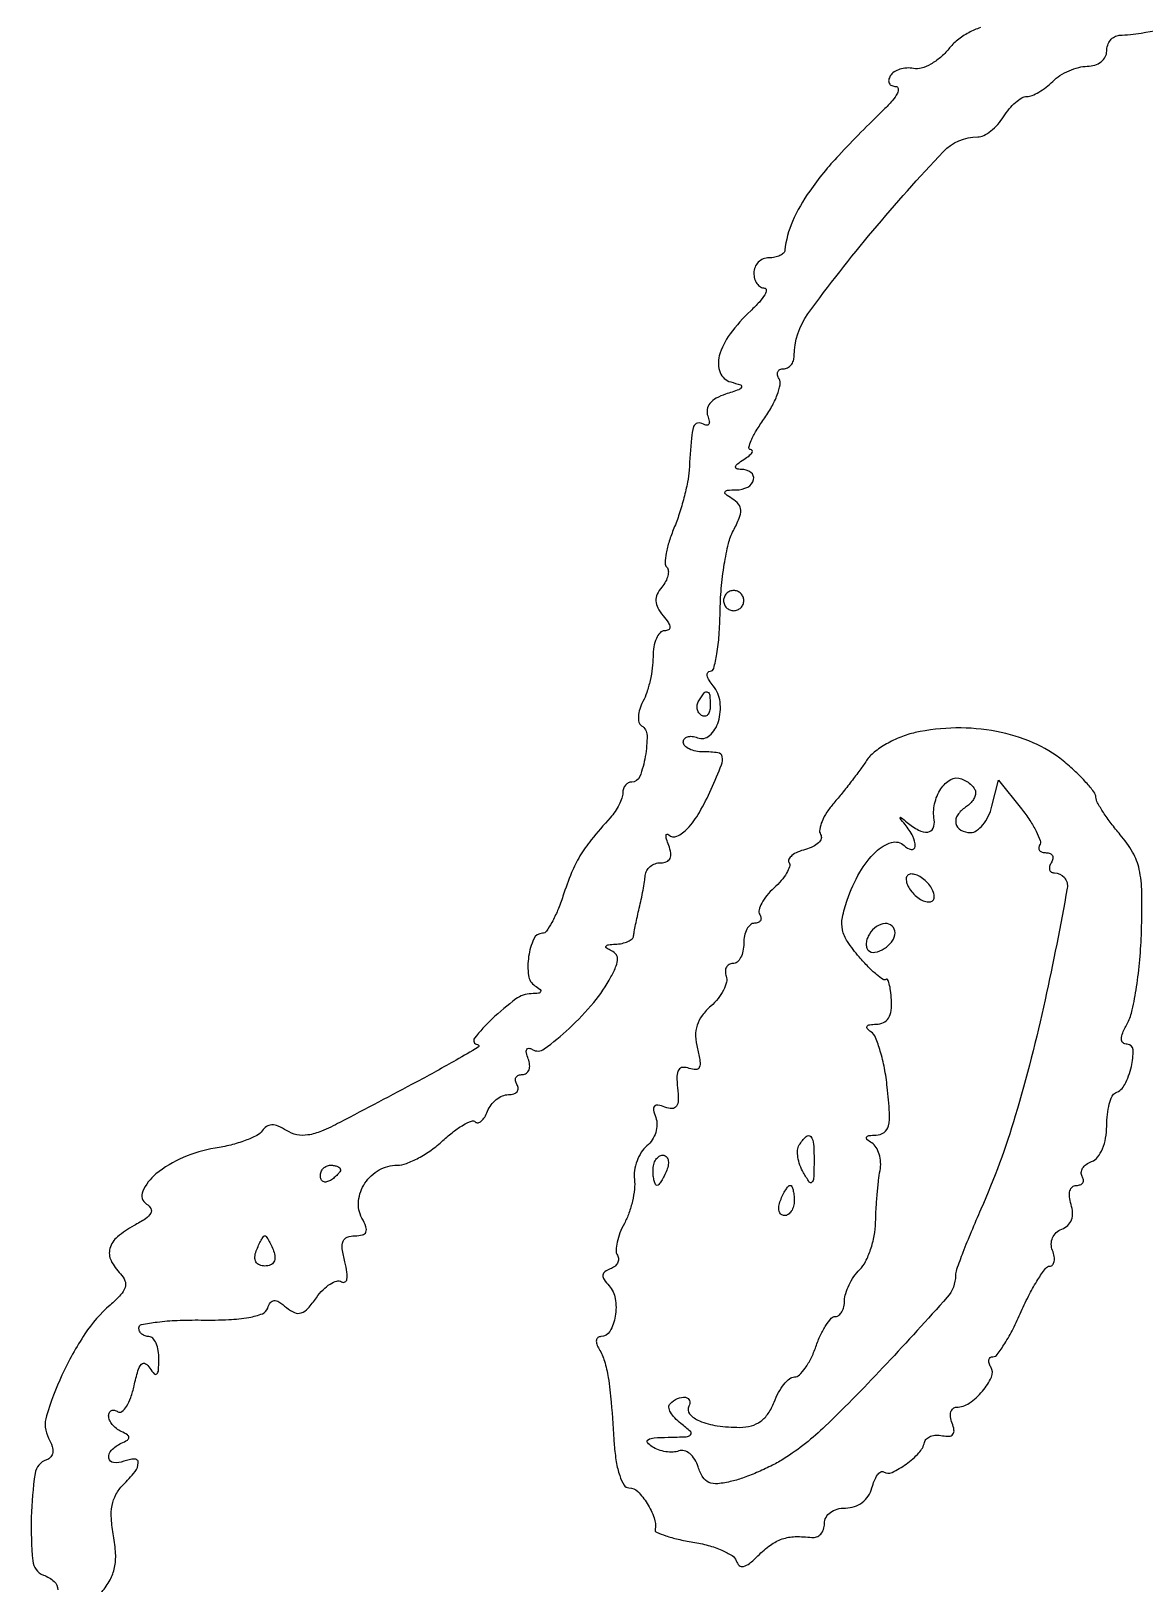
# Model space of a CAD drawing. Extents: x 254 to 922, y 86 to 1093.
# Drawn here: x 390.3 to 500.8, y 473.5 to 627.5 of the extents above; entities that cross this region are included whole.
import ezdxf

# ---------------------------------------------------------------- set-up
doc = ezdxf.new("R2010")
doc.units = 0

msp = doc.modelspace()

# ---------------------------------------------------------------- linework, layer by layer
for points in [[(484.479412, 627.834214, 0.045525), (483.308235, 627.330592, 0.044125), (482.195561, 626.59316, 0.055734), (481.32258, 625.721163, -0.04734), (480.50258, 624.874191, -0.049368), (479.548709, 624.209907, -0.054545), (478.609451, 623.812048, -0.123305), (477.843237, 623.776531, 0.063718), (477.161127, 623.825582, 0.061891), (476.481548, 623.702549, 0.06708), (475.906674, 623.434235, 0.112111), (475.53422, 623.055368, 0.091107), (475.377117, 622.652549, 0.169764), (475.427546, 622.310014, 0.175728), (475.677764, 622.08136, 0.09844), (476.087006, 622, -0.38273), (476.321195, 621.789972, -0.147524), (476.234233, 621.323368, -0.058346), (475.734027, 620.582326, -0.023701), (474.896023, 619.696573, 0.013078), (470.412046, 615.154338, 0.034846), (467.538666, 611.623699, 0.049418), (465.833155, 608.608032, 0.078733), (465.076511, 605.75, -0.179364), (464.935618, 605.463189, -0.078959), (464.58185, 605.220312, -0.063463), (464.079619, 605.055387, -0.04767), (463.5, 605, 0.099038), (462.927543, 604.885486, 0.097945), (462.440625, 604.559375, 0.097945), (462.114514, 604.072457, 0.099038), (462, 603.5, 0.068359), (462.078753, 602.926665, 0.084801), (462.308885, 602.440625, 0.09981), (462.650536, 602.115624, 0.141296), (463.051522, 602, -0.438042), (463.234754, 601.801358, -0.116358), (463.085475, 601.339062, -0.048628), (462.545045, 600.615014, -0.020471), (461.690502, 599.75, 0.045824), (459.641854, 597.45462, 0.091119), (458.573736, 595.273265, 0.162445), (458.653401, 593.631095, 0.239663), (459.708426, 592.687328, -0.018233), (460.665247, 592.395743, -0.43466), (460.767796, 592.165168, -0.209982), (460.503872, 591.916682, -0.007974), (459.193442, 591.474576, 0.049464), (458.265717, 591.073251, 0.095056), (457.646492, 590.555198, 0.127521), (457.37128, 589.956551, 0.136754), (457.431988, 589.316641, -0.043826), (457.578023, 588.806508, -0.174833), (457.528611, 588.490181, -0.311493), (457.32267, 588.386671, -0.10422), (456.988546, 588.507079, 0.194643), (456.408789, 588.606058, 0.269985), (456.029245, 588.25756, 0.054915), (455.808042, 587.112931, 0.004142), (455.577465, 583.955433, -0.032583), (455.42032, 582.751146, -0.014962), (455.067266, 581.207318, -0.014746), (454.597423, 579.599056, -0.019746), (454.071812, 578.173369, 0.021809), (453.603838, 576.887707, 0.030623), (453.308585, 575.70302, 0.031089), (453.192004, 574.743151, 0.214215), (453.356722, 574.309945, -0.178949), (453.512918, 573.970485, -0.080195), (453.471613, 573.473669, -0.064327), (453.248816, 572.901749, -0.048231), (452.868879, 572.342009, 0.062811), (452.412183, 571.625197, 0.122587), (452.2798, 570.964855, 0.113241), (452.469408, 570.284057, 0.048934), (453, 569.5, -0.024942), (453.51771, 568.808783, -0.128583), (453.674576, 568.361364, -0.300026), (453.532179, 568.101643, -0.122183), (453.122445, 568, 0.212225), (452.693179, 567.809205, 0.080654), (452.329718, 567.246313, 0.061378), (452.082305, 566.416571, 0.04182), (452, 565.434259, -0.032621), (451.926894, 564.314913, -0.02293), (451.705456, 563.071842, -0.023234), (451.382006, 561.896744, -0.044113), (450.997296, 560.994947, 0.045799), (450.677519, 560.238317, 0.063272), (450.544257, 559.514026, 0.080369), (450.605754, 558.929439, 0.190251), (450.863186, 558.584556, -0.256651), (451.400692, 557.634281, -0.046529), (451.231412, 555.540745, -0.047156), (450.686083, 553.554234, -0.311704), (449.883423, 553, 0.120523), (449.546482, 552.917585, 0.100714), (449.259505, 552.685268, 0.091783), (449.066758, 552.337805, 0.08103), (449, 551.928571, -0.084532), (448.91341, 551.420055, -0.032997), (448.632813, 550.762426, -0.031499), (448.228374, 550.075691, -0.033968), (447.75, 549.463275, 0.01149), (445.868449, 547.265606, 0.035606), (444.744317, 545.670499, 0.03938), (443.918716, 544.020744, 0.016628), (443.063906, 541.693638, -0.018422), (442.53832, 540.278505, -0.027257), (441.966272, 539.085006, -0.025797), (441.41977, 538.199688, -0.246353), (441.039079, 538, 0.294389), (440.1673, 537.438012, 0.070628), (439.660439, 535.705219, 0.067079), (439.64235, 533.820005, 0.223706), (440.2876, 532.801092, -0.029675), (440.798183, 532.432373, -0.342269), (440.850205, 532.206623, -0.265919), (440.63502, 532.053671, -0.022105), (439.924314, 532.015313, 0.159994), (438.396528, 531.497096, 0.027656), (436.02858, 529.504163, 0.038479), (434.285512, 527.59121, 0.618179), (434.575686, 526.983246, -0.746897), (434.648342, 526.720361, -0.010243), (432.473279, 525.425611, -0.006837), (428.58064, 523.285006, -0.001104), (420.93669, 519.238266, -0.021624), (419.118234, 518.378962, -0.061687), (417.773496, 517.999565, -0.088269), (416.674663, 518.026285, -0.089483), (415.658224, 518.430948, 0.038006), (414.822755, 518.867387, 0.104432), (414.173937, 518.997094, 0.144012), (413.65509, 518.838381, 0.1017), (413.221533, 518.404635, -0.132513), (412.69883, 517.941703, -0.02707), (411.554511, 517.448134, -0.026762), (410.121152, 517.00541, -0.022339), (408.55978, 516.686637, 0.062499), (405.403566, 515.77372, 0.0696), (402.695034, 514.130305, 0.116895), (401.380728, 512.414691, 0.375313), (401.76908, 511.14627, -0.134249), (402.181803, 510.701726, -0.258233), (402.170464, 510.230047, -0.114778), (401.659768, 509.690585, -0.023212), (400.51908, 509.010211, 0.051975), (398.870444, 507.893771, 0.15079), (398.132849, 506.748984, 0.183294), (398.241627, 505.537175, 0.083521), (399.178175, 504.221825, -0.102785), (399.61935, 503.549252, -0.176238), (399.637114, 502.886685, -0.107531), (399.188814, 502.13254, -0.026452), (398.144984, 501.125744, 0.06885), (395.644506, 498.268253, 0.037206), (393.370411, 494.173975, 0.034066), (391.828103, 490.132015, 0.19954), (392.0448, 487.91629, -0.039667), (392.395807, 487.113319, -0.107933), (392.468324, 486.500451, -0.162143), (392.27357, 486.062871, -0.127893), (391.83625, 485.77875, 0.283396), (390.701238, 484.422253, 0.029433), (390.329917, 480.093758, 0.029409), (390.469183, 475.753104, 0.2858), (391.530715, 474.34984, -0.088105), (392.595016, 473.708731, -0.219933), (392.956477, 472.899107, -0.280208)], [(397.314145, 472.666853, 0.052231), (398.136577, 473.867535, 0.072601), (398.584433, 475.089684, 0.064924), (398.692003, 476.490507, 0.033117), (398.481717, 478.245764, -0.03017), (398.269136, 479.935851, -0.062278), (398.348326, 481.263118, -0.076766), (398.727011, 482.343189, -0.073871), (399.417573, 483.274716, 0.027549), (400.616088, 484.613115, 0.161475), (400.939804, 485.486239, 0.436558), (400.565453, 485.858364, 0.081577), (399.5, 485.638374, -0.117441), (398.498631, 485.504811, -0.345297), (398.029875, 485.955878, -0.233503), (398.288155, 486.737576, -0.089303), (399.25, 487.416667, 0.029131), (399.85747, 487.744495, 0.260055), (400, 488, 0.260055), (399.85747, 488.255505, 0.029131), (399.25, 488.583333, -0.058714), (398.771969, 488.879002, -0.055996), (398.367188, 489.28192, -0.060477), (398.09184, 489.726001, -0.108982), (398, 490.14235, -0.108541), (398.071874, 490.46954, -0.182075), (398.269847, 490.664652, -0.161542), (398.567634, 490.693809, -0.082903), (398.918628, 490.550291, 0.314725), (399.321848, 490.572995, 0.086758), (399.770117, 491.072245, 0.055407), (400.19676, 491.960307, 0.030248), (400.527326, 493.124414, -0.015982), (400.902358, 494.604487, -0.112316), (401.259086, 495.251587, -0.357417), (401.648218, 495.313087, -0.119676), (402.093385, 494.88314, 0.039299), (402.5217, 494.311609, 0.42888), (402.779479, 494.3016, 0.185867), (402.946076, 494.663176, 0.014354), (402.984687, 495.75, 0.042523), (402.917196, 496.611405, 0.062416), (402.701752, 497.339063, 0.082215), (402.381177, 497.832025, 0.210568), (402, 498, -0.084686), (401.61812, 498.065147, -0.093367), (401.29375, 498.252653, -0.100446), (401.076822, 498.532017, -0.115517), (401, 498.860095, -0.358118), (401.276024, 499.196052, -0.01717), (402.815006, 499.44584, -0.021561), (404.809889, 499.612707, -0.013074), (407.178744, 499.646328, 0.013309), (409.934876, 499.686743, 0.034002), (411.919178, 499.904405, 0.047213), (413.245811, 500.273829, 0.224434), (413.77599, 500.827971, -0.072035), (414.055969, 501.385245, -0.237357), (414.407367, 501.575082, -0.153572), (414.888669, 501.439004, -0.028114), (415.641567, 500.882509, 0.068757), (416.444924, 500.38395, 0.1859), (417.103904, 500.350626, 0.132467), (417.763397, 500.783156, 0.028984), (418.612744, 501.857502, -0.040883), (419.267528, 502.646454, -0.058382), (419.974565, 503.21787, -0.074806), (420.624773, 503.503371, -0.207396), (421.108504, 503.432941, 0.263066), (421.437709, 503.420063, 0.237809), (421.639741, 503.698046, 0.079214), (421.64208, 504.379762, 0.022814), (421.431674, 505.416211, -0.026966), (421.180155, 506.710174, -0.1271), (421.266095, 507.45563, -0.211638), (421.668448, 507.858507, -0.092495), (422.426776, 508, 0.05717), (423.186767, 508.087182, 0.246023), (423.520706, 508.374732, 0.186213), (423.525393, 508.8826, 0.033116), (423.126189, 509.764214, -0.149794), (422.792337, 511.463273, -0.121884), (423.424083, 513.216083, -0.116745), (424.831056, 514.526448, -0.130082), (426.620461, 515, 0.090976), (427.531925, 515.167227, 0.032786), (428.735558, 515.716988, 0.031218), (430.00529, 516.506724, 0.03222), (431.152741, 517.440811, -0.021662), (432.203812, 518.333965, -0.034375), (433.183338, 518.993101, -0.037796), (433.984561, 519.378197, -0.297835), (434.368984, 519.297682, 0.245878), (434.642462, 519.212124, 0.135374), (434.966608, 519.367945, 0.080357), (435.299686, 519.768877, 0.041634), (435.58345, 520.356872, -0.07079), (435.932971, 520.985042, -0.063512), (436.455293, 521.517331, -0.066827), (437.063801, 521.877587, -0.100609), (437.666006, 522, 0.07215), (438.17585, 522.073955, 0.147958), (438.509953, 522.29375, 0.18888), (438.618666, 522.61987, 0.126158), (438.5, 523, -0.093667), (438.353415, 523.381563, -0.171987), (438.406028, 523.70625, -0.173661), (438.65063, 523.923227, -0.095723), (439.047972, 524, 0.154208), (439.443666, 524.125011, 0.152806), (439.697458, 524.45506, 0.114179), (439.760493, 524.957192, 0.066075), (439.618443, 525.551938, -0.035938), (439.440966, 526.136924, -0.159066), (439.473861, 526.490487, -0.33199), (439.676779, 526.607062, -0.108914), (440.022521, 526.486081, 0.306765), (441.213395, 526.535803, 0.026883), (443.665097, 528.562512, 0.032857), (446.114541, 531.136709, 0.050915), (447.827748, 533.678145, 0.02461), (448.349992, 534.781194, 0.106695), (448.479164, 535.489471, 0.184068), (448.274719, 535.978123, 0.107048), (447.74201, 536.340382, -0.055065), (447.356247, 536.548098, -0.448246), (447.334286, 536.724219, -0.181985), (447.592641, 536.862697, -0.021733), (448.25, 536.921053, 0.040332), (448.925488, 537.006413, 0.054986), (449.508413, 537.197122, 0.067929), (449.921034, 537.456789, 0.195378), (450.076511, 537.75, -0.020247), (450.135612, 538.162951, -0.00444), (450.272161, 538.867188, -0.004615), (450.444943, 539.679297, -0.004418), (450.635113, 540.5, 0.007826), (450.827619, 541.357319, 0.0064), (451.007333, 542.279688, 0.006472), (451.150822, 543.13254, 0.016877), (451.225268, 543.75, -0.110688), (451.376366, 544.227085, -0.091361), (451.724684, 544.632813, -0.086175), (452.215368, 544.90551, -0.084027), (452.773655, 545, 0.097486), (453.351634, 545.11377, 0.191282), (453.683989, 545.433931, 0.147068), (453.75595, 545.967552, 0.05215), (453.554136, 546.719519, -0.018528), (453.341175, 547.342569, -0.0761), (453.285494, 547.736559, -0.401115), (453.385282, 547.838558, -0.207612), (453.566195, 547.767138, 0.315773), (454.365914, 547.626837, 0.096713), (455.412436, 548.391287, 0.056242), (456.593929, 549.995771, 0.026397), (457.761663, 552.297053, 0.007331), (458.793329, 554.72276, 0.148663), (458.866182, 555.509798, 0.31925), (458.442084, 555.904798, 0.032973), (457, 556, -0.046464), (456.234506, 556.07129, -0.06642), (455.5875, 556.284531, -0.086521), (455.150917, 556.598609, -0.196096), (455, 556.968615, -0.171865), (455.114655, 557.292324, -0.149965), (455.414087, 557.4938, -0.105741), (455.870075, 557.532131, -0.059965), (456.409658, 557.396294, 0.282569), (457.612329, 557.620578, 0.136666), (458.48177, 558.995116, 0.103582), (458.649839, 560.946401, 0.144038), (457.960174, 562.547988, -0.035508), (457.560357, 563.105973, -0.087206), (457.375375, 563.573471, -0.191825), (457.428207, 563.870144, -0.259478), (457.661586, 564, 0.342485), (458.0218, 564.279522, 0.020666), (458.325676, 565.707914, 0.023934), (458.552868, 567.58527, 0.014647), (458.649397, 569.814176, -0.018483), (458.771558, 572.209773, -0.018254), (459.070467, 574.599881, -0.018465), (459.485301, 576.669233, -0.064245), (459.968612, 577.94135, 0.024338), (460.556112, 579.180487, 0.108026), (460.698676, 579.969099, 0.16461), (460.472548, 580.565038, 0.079423), (459.853245, 581.111861, -0.020555), (459.206782, 581.559766, -0.351045), (459.147413, 581.793671, -0.274898), (459.371676, 581.949616, -0.015581), (460.25, 581.984687, 0.116757), (461.390761, 582.265315, 0.217248), (461.969948, 582.997467, 0.308423), (461.706162, 583.704907, 0.151981), (460.75, 584.015313, -0.066727), (460.295085, 584.081977, -0.405416), (460.1875, 584.269141, -0.167501), (460.378141, 584.559769, -0.021149), (461, 585, 0.023653), (461.523812, 585.37477, 0.074333), (461.81906, 585.689119, 0.262739), (461.836851, 585.882343, 0.290272), (461.681906, 585.984687, -0.470385), (461.513483, 586.196086, -0.051284), (461.730205, 586.874747, -0.034463), (462.234931, 587.843104, -0.017351), (462.995141, 588.993176, 0.027714), (463.765618, 590.212977, 0.036814), (464.317605, 591.40286, 0.040262), (464.608101, 592.41203, 0.190602), (464.504218, 592.993176, -0.081872), (464.34598, 593.377918, -0.160384), (464.375839, 593.704245, -0.182824), (464.586486, 593.921066, -0.109986), (464.940983, 594, 0.118682), (465.344911, 594.097248, 0.100639), (465.688914, 594.371538, 0.092373), (465.919904, 594.781746, 0.082342), (466, 595.264809, -0.158962), (467.365589, 599.451608, -0.016661), (473.804419, 607.681636, -0.014976), (480.785381, 615.527021, -0.206274), (484.203898, 617, 0.117729), (484.79715, 617.14165, 0.048458), (485.499522, 617.5875, 0.044391), (486.192761, 618.234828, 0.043192), (486.767927, 619, -0.035184), (487.324309, 619.765363, -0.039695), (487.962291, 620.4125, -0.04347), (488.585438, 620.863312, -0.135674), (489.079902, 621, 0.098884), (489.59124, 621.102124, 0.033828), (490.271239, 621.440625, 0.032072), (490.99044, 621.925964, 0.031922), (491.642857, 622.5, -0.054664), (492.358587, 623.074273, -0.038656), (493.26875, 623.559375, -0.039128), (494.223487, 623.890877, -0.064082), (495.071429, 624, 0.076226), (495.80824, 624.112985, 0.089419), (496.433482, 624.440625, 0.100747), (496.851456, 624.927955, 0.127718), (497, 625.5, -0.0811), (497.094399, 626.07816, -0.087486), (497.367188, 626.579614, -0.094762), (497.773046, 626.927818, -0.116793), (498.25, 627.0689, 0.024931), (500.432349, 627.298707, 0.006513), (503.906816, 627.887234, 0.005687)]]:
    msp.add_lwpolyline(points, format="xyb")
for points in [[(459, 571, 0.099038), (459.076342, 570.618362, 0.097945), (459.29375, 570.29375, 0.097945), (459.618362, 570.076342, 0.099038), (460, 570, 0.099038), (460.381638, 570.076342, 0.097945), (460.70625, 570.29375, 0.097945), (460.923658, 570.618362, 0.099038), (461, 571, 0.099038), (460.923658, 571.381638, 0.097945), (460.70625, 571.70625, 0.097945), (460.381638, 571.923658, 0.099038), (460, 572, 0.099038), (459.618362, 571.923658, 0.097945), (459.29375, 571.70625, 0.097945), (459.076342, 571.381638, 0.099038)], [(457.666667, 560.543989, -0.059057), (457.605052, 560.024148, -0.126631), (457.417083, 559.669932, -0.191218), (457.139071, 559.534562, -0.158515), (456.817021, 559.613087, -0.108766), (456.536973, 559.88478, -0.099739), (456.385962, 560.257398, -0.095385), (456.387618, 560.673795, -0.090093), (456.542705, 561.069098, -0.02679), (457.086603, 561.852054, -0.350126), (457.40792, 561.929499, -0.269722), (457.623697, 561.618676, -0.019984)], [(478.006814, 557.908181, 0.041669), (476.570917, 557.470029, 0.035516), (475.145028, 556.780438, 0.037041), (473.933689, 555.959678, 0.078939), (473.169891, 555.129349, -0.011521), (472.520092, 554.197998, -0.005905), (471.665007, 553.059135, -0.005865), (470.756353, 551.90646, -0.008789), (469.933834, 550.92371, 0.034179), (469.252019, 550.019563, 0.044933), (468.767716, 549.107163, 0.052145), (468.52753, 548.313831, 0.18801), (468.621373, 547.803615, -0.215621), (468.673257, 547.403126, -0.125099), (468.417146, 546.98049, -0.082871), (467.869953, 546.596644, -0.047681), (467.111863, 546.319002, 0.037714), (466.344626, 546.0552, 0.067116), (465.772891, 545.712025, 0.104784), (465.4753, 545.349515, 0.263917), (465.487666, 545.019957, -0.22259), (465.53515, 544.610804, -0.052748), (465.242547, 543.969246, -0.044384), (464.713842, 543.231803, -0.031139), (464, 542.5, 0.035899), (463.291626, 541.759849, 0.049532), (462.778093, 540.997358, 0.060077), (462.513623, 540.322945, 0.204607), (462.582598, 539.866353, -0.099757), (462.704943, 539.536036, -0.176673), (462.649664, 539.254491, -0.168685), (462.422552, 539.065915, -0.089925), (462.059017, 539, 0.182172), (461.654781, 538.847664, 0.09101), (461.311086, 538.4125, 0.070927), (461.07823, 537.765275, 0.050979), (461, 537, -0.052199), (460.919895, 536.234784, -0.072078), (460.681771, 535.5875, -0.092036), (460.330121, 535.152626, -0.178682), (459.916667, 535, 0.12837), (459.538149, 534.901191, 0.145129), (459.276939, 534.632813, 0.123641), (459.178795, 534.227518, 0.080319), (459.260148, 533.75, -0.145576), (459.284195, 533.147909, -0.056948), (458.985877, 532.362457, -0.05005), (458.445371, 531.531619, -0.043582), (457.7271, 530.781768, 0.052391), (456.861589, 529.84581, 0.084274), (456.367332, 528.881116, 0.08468), (456.220461, 527.810762, 0.053379), (456.395985, 526.558407, -0.020142), (456.655345, 525.314922, -0.139758), (456.586294, 524.70301, -0.307516), (456.245433, 524.477717, -0.088673), (455.592034, 524.603057, 0.104708), (454.948279, 524.705462, 0.250261), (454.546235, 524.463725, 0.134907), (454.370253, 523.829836, 0.027993), (454.43251, 522.664272, -0.026814), (454.499711, 521.459469, -0.147182), (454.315447, 520.842356, -0.258641), (453.891722, 520.620585, -0.085809), (453.179234, 520.761463, 0.044654), (452.490728, 520.95733, 0.262391), (452.147787, 520.841661, 0.240374), (452.050279, 520.475828, 0.038792), (452.26695, 519.746722, -0.096948), (452.390122, 519.042343, -0.069964), (452.262833, 518.252969, -0.067555), (451.914256, 517.501821, -0.077325), (451.390485, 516.909111, 0.078275), (450.838375, 516.281947, 0.05208), (450.41098, 515.422636, 0.051291), (450.164135, 514.475617, 0.067973), (450.149231, 513.585998, -0.056177), (450.155728, 512.623352, -0.029835), (449.959474, 511.445753, -0.029282), (449.611738, 510.251485, -0.03998), (449.153061, 509.229333, 0.032664), (448.717022, 508.294451, 0.038896), (448.435681, 507.363085, 0.042731), (448.330755, 506.561733, 0.150716), (448.459986, 506.064743, -0.133387), (448.571676, 505.688222, -0.126262), (448.481154, 505.298165, -0.107787), (448.19452, 504.953669, -0.077851), (447.756231, 504.71041, 0.066863), (447.215953, 504.425814, 0.223506), (447.024507, 504.085682, 0.170588), (447.142435, 503.651212, 0.037628), (447.634328, 503.040672, -0.149629), (448.255426, 501.775492, -0.079826), (448.255404, 500.016537, -0.090413), (447.727961, 498.523871, -0.268914), (446.824352, 498, 0.170423), (446.531071, 497.897046, 0.189729), (446.382534, 497.637977, 0.119913), (446.419692, 497.239995, 0.055505), (446.643643, 496.767581, -0.065708), (447.183858, 495.565476, -0.033305), (447.553918, 493.945138, -0.019126), (447.848998, 491.49176, -0.004185), (448.159551, 487.25, 0.024344), (448.350296, 485.575038, 0.041755), (448.691748, 484.212423, 0.052507), (449.126263, 483.274677, 0.263873), (449.610496, 483, -0.200971), (450.476268, 482.637364, -0.054413), (451.417374, 481.446455, -0.054219), (452.108486, 480.021977, -0.133129), (452.199205, 478.871341, 0.349464), (452.345954, 478.593796, 0.022816), (453.254131, 478.245299, 0.025241), (454.479275, 477.905824, 0.015319), (455.956583, 477.622933, -0.027519), (457.470762, 477.294512, -0.035258), (458.815465, 476.820204, -0.037966), (459.838152, 476.280638, -0.173632), (460.246493, 475.760521, 0.133209), (460.546334, 475.309399, 0.241165), (460.965858, 475.204045, 0.115017), (461.555698, 475.493553, 0.025028), (462.401786, 476.258929, -0.038829), (463.651696, 477.328444, -0.075862), (464.812747, 477.931018, -0.075717), (466.102176, 478.160522, -0.038552), (467.75, 478.074646, 0.126145), (468.226293, 478.132962, 0.116153), (468.632813, 478.41351, 0.103076), (468.905461, 478.878809, 0.081331), (469, 479.456163, -0.125059), (469.155405, 480.067773, -0.109878), (469.589029, 480.56565, -0.093275), (470.260966, 480.889716, -0.065936), (471.09362, 481, 0.079507), (471.975134, 481.141066, 0.083462), (472.752399, 481.54958, 0.084106), (473.348827, 482.18655, 0.082422), (473.70731, 482.988753, -0.033915), (473.953336, 483.722349, -0.060658), (474.264765, 484.275787, -0.094132), (474.587724, 484.576269, -0.286262), (474.874719, 484.577428, 0.254524), (475.70986, 484.531357, 0.045757), (477.098207, 485.353796, 0.046977), (478.37353, 486.472655, 0.136771), (478.914811, 487.5, -0.15376), (479.118038, 487.856437, -0.096861), (479.528849, 488.110776, -0.079707), (480.08483, 488.22473, -0.061876), (480.701352, 488.174984, 0.061476), (481.371326, 488.120387, 0.221382), (481.742432, 488.312281, 0.205587), (481.850997, 488.733388, 0.05335), (481.66716, 489.424984, -0.057349), (481.512005, 490.028001, -0.102132), (481.545822, 490.537339, -0.148308), (481.757375, 490.871551, -0.179905), (482.102813, 491, 0.151865), (483.360414, 491.390989, 0.065649), (484.676516, 492.578223, 0.069091), (485.567748, 493.975551, 0.250918), (485.504741, 494.992329, -0.060973), (485.326861, 495.378373, -0.130092), (485.310157, 495.703997, -0.19155), (485.451552, 495.917014, -0.152744), (485.716863, 496, 0.239543), (486.139556, 496.214833, 0.017841), (486.886407, 497.319093, 0.021639), (487.708881, 498.769946, 0.014566), (488.52588, 500.490528, -0.014875), (489.344485, 502.211743, -0.021975), (490.171843, 503.664745, -0.018364), (490.92453, 504.768991, -0.235391), (491.356989, 504.990528, 0.216002), (491.633984, 505.119756, 0.135323), (491.788886, 505.448962, 0.086786), (491.787712, 505.947951, 0.047765), (491.623848, 506.537854, -0.091795), (491.503953, 507.184494, -0.103133), (491.632746, 507.80304, -0.104049), (491.996504, 508.31454, -0.095), (492.54666, 508.656279, 0.098497), (493.136548, 509.028387, 0.114392), (493.501596, 509.580889, 0.101692), (493.611455, 510.291462, 0.064599), (493.462413, 511.118425, -0.049635), (493.305419, 511.861766, -0.096077), (493.355363, 512.464937, -0.14473), (493.598757, 512.851743, -0.182406), (493.991629, 513, 0.086585), (494.379937, 513.067751, 0.165448), (494.624629, 513.262969, 0.179296), (494.688086, 513.554058, 0.103718), (494.564761, 513.895215, -0.160704), (494.472387, 514.281217, -0.122111), (494.612949, 514.695897, -0.094924), (494.975437, 515.077963, -0.064087), (495.505744, 515.36383, 0.135906), (496.094857, 515.799312, 0.065788), (496.574659, 516.613176, 0.05604), (496.89307, 517.682768, 0.044373), (497, 518.885282, -0.02752), (497.063521, 520.038518, -0.037141), (497.254921, 521.06526, -0.040808), (497.532296, 521.849098, -0.198128), (497.867815, 522.166667, 0.18635), (498.788436, 522.999213, 0.057743), (499.44326, 524.783344, 0.06898), (499.607875, 526.446397, 0.402814), (499.032204, 527, -0.169335), (498.61618, 527.145054, -0.23444), (498.450873, 527.496864, -0.096773), (498.588982, 528.131592, -0.021054), (499.077921, 529.145597, 0.070263), (499.536899, 530.398685, 0.01502), (499.954653, 532.684458, 0.01542), (500.280014, 535.385211, 0.014144), (500.450049, 538.179817, 0.011486), (500.487018, 542.066237, 0.05079), (500.2249, 544.336455, 0.07573), (499.568544, 546.040744, 0.047916), (498.338166, 547.78422, -0.015276), (497.438508, 548.897306, -0.018499), (496.666995, 549.99599, -0.017345), (496.091362, 550.955133, -0.108563), (495.929024, 551.5, 0.14678), (495.725283, 552.033558, 0.019527), (494.943693, 552.970407, 0.021242), (493.90007, 554.03209, 0.01638), (492.677803, 555.101387, 0.070568), (489.701247, 556.906257, 0.053839), (486.052891, 558.021274, 0.05108), (482.045864, 558.370609, 0.049482)], [(484, 551.952028, -0.098773), (483.927296, 551.587584, -0.052368), (483.70625, 551.181472, -0.049225), (483.382517, 550.798265, -0.0544), (483, 550.5, 0.106506), (482.218466, 549.748534, 0.198251), (482.04555, 548.901468, 0.222292), (482.519124, 548.248565, 0.127127), (483.480948, 548, 0.151899), (484.095788, 548.191199, 0.070251), (484.7185, 548.763524, 0.059948), (485.254892, 549.60497, 0.050507), (485.614261, 550.599229), (486.266626, 553.198458), (488.538127, 550.349724, -0.021333), (489.374444, 549.20384, -0.030604), (490.006125, 548.117347, -0.030978), (490.394452, 547.207759, -0.227597), (490.345797, 546.750495, 0.1307), (490.259569, 546.46534, 0.189904), (490.346639, 546.220458, 0.144674), (490.6063, 546.055307, 0.069897), (491, 546, -0.101261), (491.378351, 545.922582, -0.177706), (491.608064, 545.70625, -0.167455), (491.651081, 545.381806, -0.088621), (491.5, 545, 0.069589), (491.33155, 544.617277, 0.144213), (491.335039, 544.29375, 0.190029), (491.504914, 544.080565, 0.131348), (491.806309, 544, -0.466939), (493.083736, 542.47441, -0.009622), (490.889023, 531.412029, -0.018414), (487.925691, 519.898864, -0.031922), (484.51655, 510.63334, 0.005238), (483.55253, 508.390284, 0.00727), (482.739237, 506.35935, 0.004752), (482.100139, 504.645094, 0.087056), (482, 504.074314, -0.183322), (481.180945, 501.915459, -0.006698), (475.17356, 495.318127, -0.012173), (469.085835, 489.119454, -0.051407), (465, 485.89995, -0.023938), (463.847987, 485.24528, -0.015073), (462.446542, 484.587626, -0.015129), (461.025743, 484.022837, -0.026695), (459.818016, 483.656207, -0.033566), (458.411934, 483.408694, -0.127588), (457.537062, 483.537937, -0.157395), (456.939406, 484.054454, -0.059704), (456.477675, 485.07034, 0.059896), (456.132956, 485.82801, 0.082239), (455.645421, 486.394375, 0.103556), (455.096601, 486.686807, 0.163843), (454.568975, 486.664842, -0.082657), (453.987359, 486.546052, -0.047624), (453.271934, 486.588056, -0.045961), (452.540986, 486.771335, -0.056769), (451.909316, 487.077207, -0.087168), (451.461244, 487.484913, -0.451389), (451.516754, 487.774512, -0.116581), (452.104817, 487.957249, -0.013367), (453.5, 488.016491, 0.007469), (455.299121, 488.071637, 0.196812), (455.728209, 488.27063, 0.41981), (455.712692, 488.600319, 0.019845), (454.765544, 489.38068, -0.040241), (454.148666, 489.932626, -0.064411), (453.731851, 490.502131, -0.090823), (453.565733, 491.000044, -0.235796), (453.68221, 491.348877, -0.092985), (454.437574, 491.865605, -0.136708), (455.229109, 491.979404, -0.282858), (455.624445, 491.659544, -0.226982), (455.564761, 491.104785, 0.330359), (455.630083, 490.3342, 0.113639), (456.595836, 489.64214, 0.063947), (458.362958, 489.157345, 0.035023), (460.606538, 489, 0.066258), (461.757607, 489.153208, 0.092839), (462.689456, 489.603106, 0.088453), (463.426251, 490.37923, 0.054965), (464, 491.5, -0.035154), (464.44303, 492.456897, -0.044398), (464.987591, 493.265625, -0.050802), (465.547791, 493.828661, -0.173306), (466.027269, 494, 0.195967), (466.511611, 494.197411, 0.045276), (467.094943, 494.88125, 0.040156), (467.670528, 495.851366, 0.029957), (468.149845, 497, -0.025101), (468.616248, 498.148936, -0.035037), (469.153459, 499.11875, -0.037743), (469.683439, 499.813953, -0.214187), (470.097825, 500, 0.16986), (470.442027, 500.120407, 0.094432), (470.734986, 500.461607, 0.075024), (470.933113, 500.970312, 0.055465), (471, 501.571429, -0.075276), (471.107533, 502.281635, -0.03846), (471.440625, 503.121875, -0.037117), (471.925927, 503.953005, -0.045706), (472.5, 504.642857, 0.078981), (473.081223, 505.443778, 0.036294), (473.58185, 506.635938, 0.034784), (473.93666, 507.994416, 0.040489), (474.076511, 509.321429, -0.008601), (474.132736, 510.683088, -0.006895), (474.238666, 512.146521, -0.006977), (474.374211, 513.497415, -0.017569), (474.521085, 514.475238, 0.060355), (474.57284, 515.287115, 0.059219), (474.430124, 516.093338, 0.064506), (474.124493, 516.773457, 0.113821), (473.694574, 517.209925, -0.036054), (473.219597, 517.562363, -0.356435), (473.17917, 517.790267, -0.244679), (473.41459, 517.945057, -0.023078), (474.127163, 517.984687, 0.155965), (474.913338, 518.244212, 0.180564), (475.346694, 518.898164, 0.072938), (475.453749, 520.195446, 0.011527), (475.232652, 522.75, 0.019707), (474.951948, 524.622555, 0.025054), (474.539483, 526.320502, 0.024413), (474.065875, 527.671313, 0.150676), (473.60549, 528.234687, -0.059212), (473.237773, 528.547467, -0.356713), (473.223238, 528.780162, -0.207968), (473.490991, 528.939863, -0.029609), (474.144213, 528.984687, 0.110154), (474.853274, 529.149764, 0.143428), (475.346185, 529.593616, 0.107792), (475.610084, 530.344289, 0.045762), (475.644213, 531.415898, 0.016436), (475.560752, 532.315695, 0.034409), (475.425183, 533.005173, 0.057798), (475.264395, 533.409602, 0.502116), (475.101091, 533.433656, -0.361749), (474.831446, 533.40926, -0.023433), (474.158094, 533.922033, -0.025513), (473.342855, 534.679539, -0.015306), (472.451061, 535.655308, -0.029127), (471.284885, 537.184202, -0.096122), (470.791537, 538.345496, -0.101791), (470.782744, 539.569259, -0.034947), (471.250147, 541.287728, -0.045017), (472.504662, 544.056656, -0.073003), (474.088259, 546.092368, -0.116414), (475.646805, 547.01003, -0.278307), (476.9, 546.7, 0.146054), (477.615815, 546.313268, 0.461195), (477.991823, 546.604466, 0.13016), (477.772456, 547.627239, 0.056207), (477, 548.8, -0.002798), (476.49553, 549.4123, -0.384686), (476.5, 549.5, -0.384686), (476.5877, 549.50447, -0.002798), (477.2, 549, 0.050264), (478.336616, 548.231883, 0.147724), (479.252102, 548.045806, 0.271886), (479.77991, 548.425601, 0.145), (479.886117, 549.25, -0.093704), (479.929358, 550.851519, -0.092812), (480.55374, 552.33266, -0.117516), (481.532589, 553.249675, -0.224996), (482.582759, 553.329869, -0.047754), (483.124909, 553.060015, -0.053557), (483.583685, 552.700791, -0.060896), (483.897513, 552.310998, -0.139955)], [(477.1875, 542.9375, 0.068635), (477.45155, 542.402945, 0.04742), (477.882031, 541.882031, 0.04742), (478.402945, 541.45155, 0.068635), (478.9375, 541.1875, 0.08306), (479.420316, 541.111558, 0.196386), (479.75, 541.25, 0.196386), (479.888442, 541.579684, 0.08306), (479.8125, 542.0625, 0.068635), (479.54845, 542.597055, 0.04742), (479.117969, 543.117969, 0.04742), (478.597055, 543.54845, 0.068635), (478.0625, 543.8125, 0.08306), (477.579684, 543.888442, 0.196386), (477.25, 543.75, 0.196386), (477.111558, 543.420316, 0.08306)], [(473.458881, 537.933469, 0.055289), (473.246476, 537.485906, 0.063671), (473.150101, 537.023485, 0.073797), (473.178227, 536.616664, 0.143229), (473.333333, 536.333333, 0.245171), (474.010153, 536.120596, 0.09984), (474.935284, 536.48511, 0.089687), (475.724195, 537.224864, 0.161033), (476, 538.059017, 0.206886), (475.714394, 538.719722, 0.203785), (475.034956, 538.969816, 0.139607), (474.163143, 538.674324, 0.103622)], [(467.969591, 515.25, -0.007077), (467.929801, 513.672023, -0.196561), (467.762053, 513.303867, -0.460563), (467.50019, 513.332291, -0.018036), (466.915469, 514.25792, -0.046456), (466.569277, 515.003913, -0.048398), (466.372581, 515.790874, -0.053382), (466.343042, 516.501511, -0.122724), (466.504895, 517.00792, -0.059038), (467.179224, 517.856432, -0.439837), (467.636899, 517.834724, -0.16059), (467.926361, 517.101926, -0.0172)], [(453.361626, 514.5, -0.02136), (453.112506, 513.925442, -0.030395), (452.839659, 513.440625, -0.030693), (452.579329, 513.087111, -0.222225), (452.393011, 513, -0.289661), (452.241071, 513.096084, -0.046727), (452.115447, 513.440625, -0.039339), (452.028469, 513.925176, -0.024748), (452, 514.5, -0.062722), (452.07223, 515.073532, -0.08088), (452.284531, 515.559375, -0.098158), (452.599211, 515.884506, -0.152681), (452.968615, 516, -0.184534), (453.289193, 515.877514, -0.147206), (453.483616, 515.559375, -0.100118), (453.511135, 515.074366, -0.055937)], [(421, 514.559017, -0.151918), (420.934461, 514.34829, -0.038439), (420.70625, 514.066025, -0.035638), (420.382774, 513.768994, -0.029505), (420, 513.5, -0.082592), (419.6179, 513.343488, -0.161196), (419.29375, 513.3746, -0.182303), (419.078288, 513.586039, -0.108972), (419, 513.940983, -0.093332), (419.076123, 514.345238, -0.09642), (419.29375, 514.688914, -0.099167), (419.618444, 514.918938, -0.105053), (420, 515, -0.042167), (420.382849, 514.967655, -0.061769), (420.70625, 514.870461, -0.081139), (420.92554, 514.727648, -0.210953)], [(466, 511.5, -0.062722), (465.92777, 510.926468, -0.08088), (465.715469, 510.440625, -0.098158), (465.400789, 510.115494, -0.152681), (465.031385, 510, -0.184534), (464.710807, 510.122486, -0.147206), (464.516384, 510.440625, -0.100118), (464.488865, 510.925634, -0.055937), (464.638374, 511.5, -0.02136), (464.887494, 512.074558, -0.030395), (465.160341, 512.559375, -0.030693), (465.420671, 512.912889, -0.222225), (465.606989, 513, -0.289661), (465.758929, 512.903916, -0.046727), (465.884553, 512.559375, -0.039339), (465.971531, 512.074824, -0.024748)], [(414.361626, 506.5, -0.074756), (414.496379, 505.889304, -0.14841), (414.385989, 505.410795, -0.165571), (414.041375, 505.107791, -0.098585), (413.5, 505, -0.098585), (412.958625, 505.107791, -0.165571), (412.614011, 505.410795, -0.14841), (412.503621, 505.889304, -0.074756), (412.638374, 506.5, -0.015549), (412.879681, 507.074741, -0.023203), (413.128913, 507.559375, -0.019892), (413.35928, 507.925857, -0.247326), (413.5, 508, -0.247326), (413.64072, 507.925857, -0.019892), (413.871087, 507.559375, -0.023203), (414.120319, 507.074741, -0.015549)]]:
    msp.add_lwpolyline(points, format="xyb", close=True)

doc.saveas('drawing.dxf')
